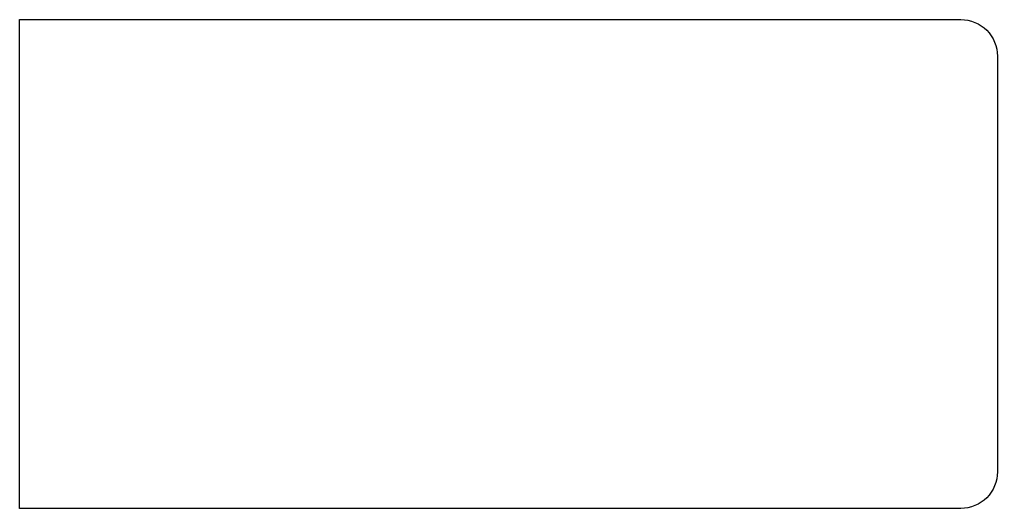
# Model space of a CAD drawing. Header units: millimetres. Extents: x 9 to 49, y 6.4 to 26.4.
import ezdxf

# ---------------------------------------------------------------- set-up
doc = ezdxf.new("R2010")
doc.units = ezdxf.units.MM

msp = doc.modelspace()

# ---------------------------------------------------------------- linework, layer by layer
msp.add_lwpolyline([(8.952, 26.413), (47.452, 26.413, -0.414214), (48.952, 24.913), (48.952, 7.913, -0.414214), (47.452, 6.413), (8.952, 6.413)], format="xyb", close=True)

doc.saveas('drawing.dxf')
